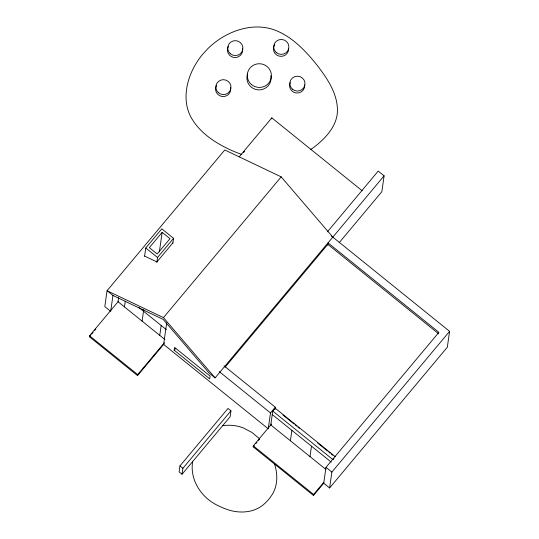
<?xml version="1.0" encoding="UTF-8"?>
<svg xmlns="http://www.w3.org/2000/svg" width="539" height="539" viewBox="0 0 539 539"><rect width="100%" height="100%" fill="white"/><g stroke="black" fill="none" stroke-linecap="round" stroke-linejoin="round"><path stroke-width="0.81" d="M192.639 461.579C189.56 480.377 201.943 498.487 218.827 505.993A63.225 61.978 8.1 0 0 225.295 508.782C238.366 514.017 254.785 513.424 265.228 503.022A39.468 38.693 8.1 0 0 271.029 496.264C277.868 486.96 278.009 474.691 274.567 464.092M164.179 343.767L137.553 375.602L89.407 336.767L89.548 335.777L118.385 301.301M327.429 231.81L378.216 171.092L384.098 175.835L215.108 377.886L163.458 317.612L107.059 290.716L112.941 295.466L110.684 311.326L104.802 306.583L107.059 290.716L224.783 149.97L281.183 176.866L332.826 237.14M118.627 297.589L118.034 301.719L164.873 339.503M124.455 306.893L125.277 301.112M144.593 256.247L145.773 247.987L161.794 228.832L173.558 238.326L172.857 243.284M142.107 321.136L143.751 309.568M137.553 375.602L137.688 374.612L164.321 342.777M156.836 262.439L157.543 257.48L173.558 238.326M159.362 251.908L162.151 232.329L169.994 238.662L157.179 253.984L149.337 247.65L162.151 232.329M159.76 335.379L161.168 325.462M166.706 322.821L163.634 344.421L268.24 428.815M174.185 350.182L174.575 347.426L210.116 376.094L209.718 378.856L174.185 350.182L175.788 348.268M179.952 465.918L179.103 471.868L182.047 474.239L230.106 416.775L230.955 410.826L228.01 408.454L179.952 465.918L182.896 468.29L182.047 474.239M271.669 118.856L271.811 117.866L362.195 190.786M327.705 245.117L328.022 242.887L438.901 332.341L325.987 467.34L323.723 483.207L313.469 495.469L253.168 446.824L253.31 445.834L271.575 424.004M268.348 428.02L270.497 412.948L275.301 407.201L224.029 365.84M335.453 456.836L275.159 408.191L272.754 411.068L270.78 424.948L325.832 469.361M274.964 409.579L275.301 407.201M290.393 440.774L291.875 430.358M310.006 456.594L311.488 446.184M313.469 495.469L313.604 494.479L323.865 482.21M323.723 483.207L329.612 487.95L331.869 472.083L449.593 331.337L331.519 236.082M384.098 175.835L381.841 191.702L339.206 242.678M449.593 331.337L447.33 347.204L329.612 487.95M239.228 156.815L271.811 117.866M89.407 336.767L90.471 335.494M91.536 334.22L93.132 332.314M94.729 330.407L95.794 329.134M243.466 152.571L244.531 151.304M172.925 242.786L156.903 261.941L144.62 256.086M163.458 317.612L281.183 176.866M225.046 367.241L327.813 244.369L438.685 333.823M182.896 468.29L230.955 410.826M253.168 446.824L254.246 445.544M255.857 443.617L256.928 442.33M258.538 440.403L259.616 439.123M334.012 458.561L333.055 459.713L272.754 411.068M112.941 295.466L163.202 319.432L209.22 373.143L215.108 377.886M145.773 247.987L157.543 257.48M282.955 415.037L294.099 424.025M295.406 425.082L296.719 426.14M298.027 427.198L299.34 428.256M317.687 443.058L327.523 450.988M328.83 452.046L330.144 453.104M331.451 454.161L332.765 455.219M219.218 371.58L270.497 412.948M272.262 414.538L331.249 462.125M138.961 307.547L166.288 329.592M325.987 467.34L331.869 472.083M253.31 445.834L313.604 494.479M89.548 335.777L137.688 374.612M259.576 438.78L251.976 432.473L243.251 427.885A39.731 38.949 8.1 0 0 222.654 425.729M230.571 87.635A7.6 7.452 8.1 0 1 222.007 96.468A7.6 7.452 8.1 0 1 216.476 85.485M242.469 48.625A7.6 7.452 8.1 0 1 233.899 57.457A7.6 7.452 8.1 0 1 228.368 46.469M288.614 48.961A7.6 7.452 8.1 0 1 278.778 56.009A7.6 7.452 8.1 0 1 274.722 44.683M304.69 84.892A7.6 7.452 8.1 0 1 295.972 92.957A7.6 7.452 8.1 0 1 290.15 82.615M270.821 75.783A12.08 11.845 8.1 0 1 257.999 89.858A12.08 11.845 8.1 0 1 247.684 73.809M310.693 149.546A92.358 90.532 8.1 0 0 316.494 145.247C325.96 137.492 334.928 127.581 337.097 115.13C339.489 96.373 328.069 79.509 317.202 65.347C305.835 51.198 292.805 37.225 275.597 30.366C257.905 23.366 237.665 27.927 221.913 37.636A79.961 78.384 8.1 0 0 208.121 48.362L202.253 54.762A79.442 77.879 8.1 0 0 195.01 65.307C186.534 80.129 182.519 99.082 189.937 115.144C197.86 131.361 213.633 141.939 229.486 149.471A132.156 129.549 8.1 0 0 241.87 154.484M218.342 92.641A7.6 7.452 8.1 0 0 230.847 88.699A7.6 7.452 8.1 0 0 221.057 80.028A7.6 7.452 8.1 0 0 218.342 92.641M230.234 53.63A7.6 7.452 8.1 0 0 242.745 49.689A7.6 7.452 8.1 0 0 232.949 41.011A7.6 7.452 8.1 0 0 230.234 53.63M276.224 52.431A7.6 7.452 8.1 0 0 288.729 48.49A7.6 7.452 8.1 0 0 278.939 39.812A7.6 7.452 8.1 0 0 276.224 52.431M292.34 89.13A7.6 7.452 8.1 0 0 304.845 85.189A7.6 7.452 8.1 0 0 295.049 76.518A7.6 7.452 8.1 0 0 292.34 89.13M251.538 84.583A12.08 11.845 8.1 0 0 271.218 77.744A12.08 11.845 8.1 0 0 255.243 64.41A12.08 11.845 8.1 0 0 251.538 84.583"/></g></svg>
